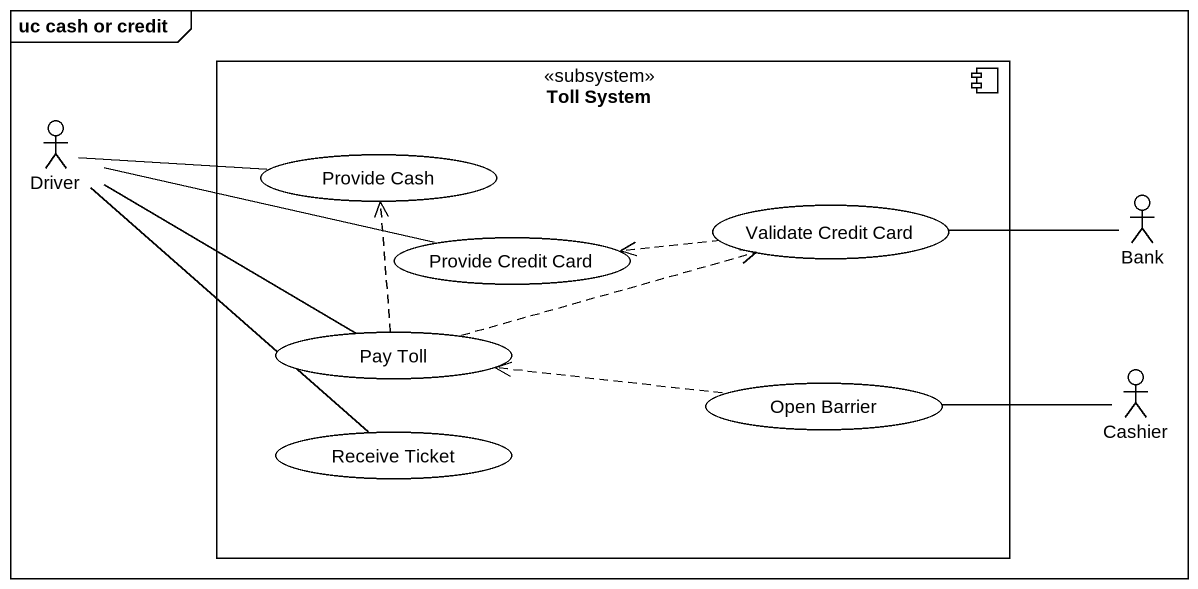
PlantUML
@startuml
mainframe uc cash or credit
component "Toll System" as Toll_System <<subsystem>> {
  usecase "Provide Cash" as Provide_Cash
  usecase "Validate Credit Card" as Validate_Credit_Card
  usecase "Provide Credit Card" as Provide_Credit_Card
  usecase "Pay Toll" as Pay_Toll
  usecase "Receive Ticket" as Receive_Ticket
  usecase "Open Barrier" as Open_Barrier
}
actor Driver
actor Bank
actor Cashier
Driver -right- Provide_Cash
Driver -right- Provide_Credit_Card
Driver -right- Pay_Toll
Driver -- Receive_Ticket
Validate_Credit_Card .left.> Provide_Credit_Card
Bank -left- Validate_Credit_Card
Pay_Toll .up.> Provide_Cash
Pay_Toll .right.> Validate_Credit_Card
Cashier -left- Open_Barrier
Open_Barrier .left.> Pay_Toll
@enduml
